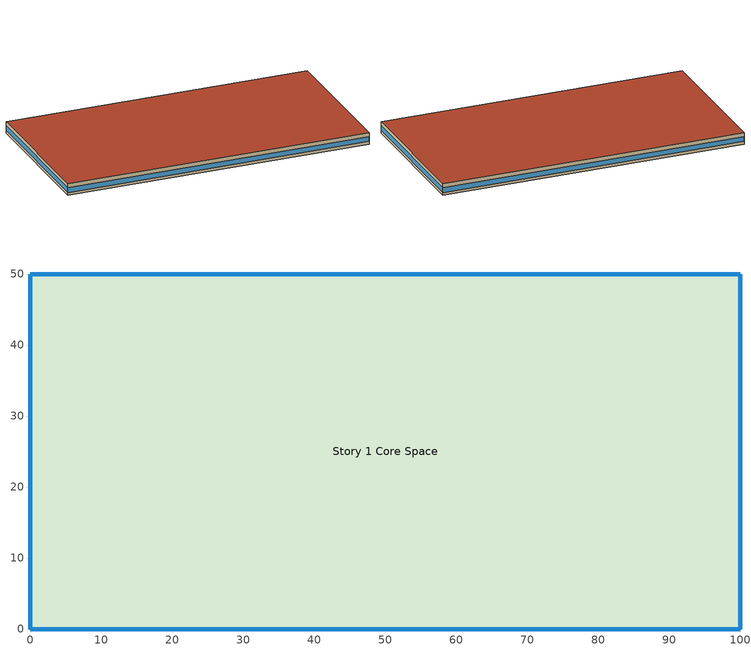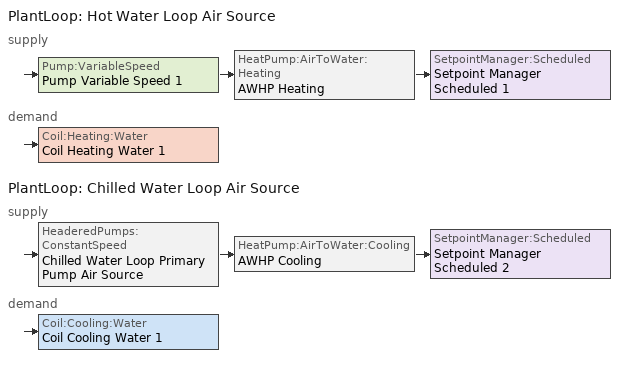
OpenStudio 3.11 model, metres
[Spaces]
Story 1 Core Space
 floor ground: 0,0 0,50 100,50 100,0 z0
 wall outside: 0,50 0,0 100,0 100,50 0,50 z0:4
 window: 0.03,0 99.97,0 / 100,0.03 100,49.97 / 99.97,50 0.03,50 / 0,49.97 0,0.03 z1:2.6
 roof outside: 100,0 100,50 0,50 0,0 z4
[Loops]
PlantLoop 'Hot Water Loop Air Source'
 supply: Pump:VariableSpeed 'Pump Variable Speed 1' > HeatPump:AirToWater:Heating 'AWHP Heating' > SetpointManager:Scheduled 'Setpoint Manager Scheduled 1'
 demand: Coil:Heating:Water 'Coil Heating Water 1'
PlantLoop 'Chilled Water Loop Air Source'
 supply: HeaderedPumps:ConstantSpeed 'Chilled Water Loop Primary Pump Air Source' > HeatPump:AirToWater:Cooling 'AWHP Cooling' > SetpointManager:Scheduled 'Setpoint Manager Scheduled 2'
 demand: Coil:Cooling:Water 'Coil Cooling Water 1'
[Building]
Building 1: Space Type=Baseline Model Space Type; Default Construction Set=ASHRAE_189.1-2009_ClimateZone 4-5 (mdoff)_ConstSet
[SizingPeriod:DesignDay] Barometric Pressure {Pa}=98934; Rain Indicator=No; Snow Indicator=No; Day of Month=21; Daylight Saving Time Indicator=No; Humidity Condition Type=Wetbulb; Dry-Bulb Temperature Range Modifier Type=DefaultMultipliers
Name | Maximum Dry-Bulb Temperature {C} | Daily Dry-Bulb Temperature Range {deltaC} | Wind Speed {m/s} | Wind Direction {deg} | Sky Clearness | Month | Day Type | Wetbulb or DewPoint at Maximum Dry-Bulb {C} | Solar Model Indicator | ASHRAE Clear Sky Optical Depth for Beam Irradiance | ASHRAE Clear Sky Optical Depth for Diffuse Irradiance
Chicago Ohare Intl Ap Ann Htg 99.6% Condns DB | -20 | 0 | 4.9 | 270 | 0 | 1 | WinterDesignDay | -20 | ASHRAEClearSky
Chicago Ohare Intl Ap Ann Clg .4% Condns DB=>MWB | 33.3 | 10.5 | 5.2 | 230 |  | 7 | SummerDesignDay | 23.7 | ASHRAETau | 0.455 | 2.05
[DefaultConstructionSet]
ASHRAE_189.1-2009_ClimateZone 4-5 (mdoff)_ConstSet: Default Exterior Surface Constructions=ASHRAE_189.1-2009_ClimateZone 4-5 (mdoff)_Exterior_DefSurfCons; Default Interior Surface Constructions=000_Interior_DefSurfCons; Default Ground Contact Surface Constructions=000_Ground_DefSurfCons; Default Exterior SubSurface Constructions=ASHRAE_189.1-2009_ClimateZone 4-5 (mdoff)_Exterior_DefSubCons; Default Interior SubSurface Constructions=000_Interior_DefSubCons; Interior Partition Construction=000_Interior Partition
[DefaultSurfaceConstructions]
Name | Floor Construction | Wall Construction | Roof Ceiling Construction
ASHRAE_189.1-2009_ClimateZone 4-5 (mdoff)_Exterior_DefSurfCons | 000_ExtSlabCarpet_4in_ClimateZone 1-8 | ASHRAE_189.1-2009_ExtWall_SteelFrame_ClimateZone 4-8 | ASHRAE_189.1-2009_ExtRoof_IEAD_ClimateZone 2-5
000_Interior_DefSurfCons | 000_Interior Floor | 000_Interior Wall | 000_Interior Ceiling
000_Ground_DefSurfCons | 000_ExtSlabCarpet_4in_ClimateZone 1-8 | 000_ExtSlabCarpet_4in_ClimateZone 1-8 | 000_ExtSlabCarpet_4in_ClimateZone 1-8
[DefaultSubSurfaceConstructions] Glass Door Construction=000_Exterior Window; Skylight Construction=000_Exterior Window; Tubular Daylight Dome Construction=000_Interior Window; Tubular Daylight Diffuser Construction=000_Interior Window
Name | Fixed Window Construction | Operable Window Construction | Door Construction
ASHRAE_189.1-2009_ClimateZone 4-5 (mdoff)_Exterior_DefSubCons | ASHRAE_189.1-2009_ExtWindow_ClimateZone 4-5 | ASHRAE_189.1-2009_ExtWindow_ClimateZone 4-5 | 000_Exterior Door
000_Interior_DefSubCons | 000_Interior Window | 000_Interior Window | 000_Interior Door
[Construction]
000_Interior Partition; 000_Interior Door: 000_G05 25mm wood
000_ExtSlabCarpet_4in_ClimateZone 1-8: MAT-CC05 4 HW CONCRETE, CP02 CARPET PAD
ASHRAE_189.1-2009_ExtWall_SteelFrame_ClimateZone 4-8: MAT-SHEATH, Wall Insulation [39], 1/2IN Gypsum
ASHRAE_189.1-2009_ExtRoof_IEAD_ClimateZone 2-5: Roof Membrane, Roof Insulation [21], Metal Decking
000_Interior Floor: 000_F16 Acoustic tile, 000_F05 Ceiling air space resistance, 000_M11 100mm lightweight concrete
000_Interior Wall: 000_G01a 19mm gypsum board, 000_F04 Wall air space resistance, 000_G01a 19mm gypsum board
000_Interior Ceiling: 000_M11 100mm lightweight concrete, 000_F05 Ceiling air space resistance, 000_F16 Acoustic tile
ASHRAE_189.1-2009_ExtWindow_ClimateZone 4-5: Theoretical Glass [207]
000_Exterior Door: 000_F08 Metal surface, 000_I01 25mm insulation board
000_Exterior Window: 000_Clear 3mm, 000_Air 13mm, 000_Clear 3mm
000_Interior Window: 000_Clear 3mm
[Material]
Name | Roughness | Thickness {m} | Conductivity {W/m-K} | Density {kg/m3} | Specific Heat {J/kg-K} | Thermal Absorptance | Solar Absorptance | Visible Absorptance
000_G05 25mm wood | MediumSmooth | 0.0254 | 0.15 | 608 | 1630
MAT-CC05 4 HW CONCRETE | Rough | 0.1016 | 1.311 | 2240 | 836.8 | 0.9 | 0.7 | 0.7
Wall Insulation [39] | MediumRough | 0.1184 | 0.045 | 265 | 836.8 | 0.9 | 0.7 | 0.7
1/2IN Gypsum | Smooth | 0.0127 | 0.16 | 784.9 | 830 | 0.9 | 0.92 | 0.92
Roof Membrane | VeryRough | 0.0095 | 0.16 | 1121.29 | 1460 | 0.9 | 0.7 | 0.7
Roof Insulation [21] | MediumRough | 0.2105 | 0.049 | 265 | 836.8 | 0.9 | 0.7 | 0.7
Metal Decking | MediumSmooth | 0.0015 | 45.006 | 7680 | 418.4 | 0.9 | 0.7 | 0.3
000_F16 Acoustic tile | MediumSmooth | 0.0191 | 0.06 | 368 | 590
000_M11 100mm lightweight concrete | MediumRough | 0.1016 | 0.53 | 1280 | 840
000_G01a 19mm gypsum board | MediumSmooth | 0.019 | 0.16 | 800 | 1090
000_F08 Metal surface | Smooth | 0.0008 | 45.28 | 7824 | 500
000_I01 25mm insulation board | MediumRough | 0.0254 | 0.03 | 43 | 1210
[Material:NoMass] Thermal Absorptance=0.9; Solar Absorptance=0.7
Name | Roughness | Thermal Resistance {m2-K/W} | Visible Absorptance
CP02 CARPET PAD | VeryRough | 0.2165 | 0.8
MAT-SHEATH | Rough | 0.3626 | 0.7
[Material:AirGap]
Name | Thermal Resistance {m2-K/W}
000_F05 Ceiling air space resistance | 0.18
000_F04 Wall air space resistance | 0.15
[WindowMaterial:Glazing] Optical Data Type=SpectralAverage; Thickness {m}=0.003; Infrared Transmittance at Normal Incidence=0
Name | Solar Transmittance at Normal Incidence | Front Side Solar Reflectance at Normal Incidence | Back Side Solar Reflectance at Normal Incidence | Visible Transmittance at Normal Incidence | Front Side Visible Reflectance at Normal Incidence | Back Side Visible Reflectance at Normal Incidence | Front Side Infrared Hemispherical Emissivity | Back Side Infrared Hemispherical Emissivity | Conductivity {W/m-K} | Dirt Correction Factor for Solar and Visible Transmittance | Solar Diffusing
Theoretical Glass [207] | 0.3311 | 0.6189 | 0.6189 | 0.44 | 0.51 | 0.51 | 0.9 | 0.9 | 0.0133 | 1 | No
000_Clear 3mm | 0.837 | 0.075 | 0.075 | 0.898 | 0.081 | 0.081 | 0.84 | 0.84 | 0.9
[WindowMaterial:Gas]
000_Air 13mm: Gas Type=Air; Thickness {m}=0.0127
[BuildingStory]
Story 1: Nominal Z Coordinate {m}=0; Nominal Floor to Floor Height {m}=4
[Space]
Story 1 Core Space: Building Story=Story 1; Thermal Zone=Story 1 Core Thermal Zone
[ThermalZone]
Story 1 Core Thermal Zone: Thermostat=Thermostat Setpoint Dual Setpoint 1; Use Ideal Air Loads=No
[Sizing:Zone]
Story 1 Core Thermal Zone: Zone Cooling Design Supply Air Temperature Input Method=SupplyAirTemperature; Zone Cooling Design Supply Air Temperature {C}=14; Zone Cooling Design Supply Air Temperature Difference {deltaC}=11.11; Zone Heating Design Supply Air Temperature Input Method=SupplyAirTemperature; Zone Heating Design Supply Air Temperature {C}=40; Zone Heating Design Supply Air Temperature Difference {deltaC}=11.11; Zone Cooling Design Supply Air Humidity Ratio {kg-H2O/kg-air}=0.0085; Zone Heating Design Supply Air Humidity Ratio {kg-H2O/kg-air}=0.008; Cooling Design Air Flow Method=DesignDay; Heating Design Air Flow Method=DesignDay; Account for Dedicated Outdoor Air System=No; Dedicated Outdoor Air System Control Strategy=NeutralSupplyAir; Dedicated Outdoor Air Low Setpoint Temperature for Design {C}=autosize; Dedicated Outdoor Air High Setpoint Temperature for Design {C}=autosize; Zone Load Sizing Method=Sensible Load Only No Latent Load; Zone Latent Cooling Design Supply Air Humidity Ratio Input Method=HumidityRatioDifference; Zone Cooling Design Supply Air Humidity Ratio Difference {kgWater/kgDryAir}=0.005; Zone Latent Heating Design Supply Air Humidity Ratio Input Method=HumidityRatioDifference; Zone Humidification Design Supply Air Humidity Ratio Difference {kgWater/kgDryAir}=0.005; Sizing Option=Coincident; Heating Coil Sizing Method=None; Maximum Heating Capacity To Cooling Load Sizing Ratio {W/W}=1
[Zone equipment]
Story 1 Core Thermal Zone: Zone HVAC Four Pipe Fan Coil 1
[ThermostatSetpoint:DualSetpoint]
Thermostat Setpoint Dual Setpoint 1: Heating Setpoint Temperature Schedule=Heating Sch; Cooling Setpoint Temperature Schedule=Cooling Sch
[SpaceType]
Baseline Model Space Type: Default Schedule Set=Baseline Model Schedule Set; Design Specification Outdoor Air Object=Baseline Model OA
[DefaultScheduleSet]
Baseline Model Schedule Set: Number of People Schedule=Baseline Model People Lights and Equipment Schedule; People Activity Level Schedule=Baseline Model People Activity Schedule; Lighting Schedule=Baseline Model People Lights and Equipment Schedule; Electric Equipment Schedule=Baseline Model People Lights and Equipment Schedule; Infiltration Schedule=Baseline Model Infiltration Schedule
[DesignSpecification:OutdoorAir]
Baseline Model OA: Outdoor Air Method=Sum; Outdoor Air Flow per Person {m3/s-person}=0.00943895
[SpaceInfiltration:DesignFlowRate]
Baseline Model Infiltration: Space or SpaceType=Baseline Model Space Type; Design Flow Rate Calculation Method=Flow/ExteriorArea; Flow per Exterior Surface Area {m3/s-m2}=0.0003048; Density Basis=Outdoor
[People:Definition]
Baseline Model People Definition: Number of People Calculation Method=People/Area; People per Space Floor Area {person/m2}=0.0538196; Fraction Radiant=0.3
[People]
Baseline Model People: People Definition=Baseline Model People Definition; Space or SpaceType=Baseline Model Space Type; Clothing Insulation Calculation Method=ClothingInsulationSchedule; Multiplier=1
[Lights:Definition]
Baseline Model Lights Definition: Design Level Calculation Method=Watts/Area; Watts per Space Floor Area {W/m2}=10.7639
[Lights]
Baseline Model Lights: Lights Definition=Baseline Model Lights Definition; Space or SpaceType=Baseline Model Space Type; Fraction Replaceable=1
[ElectricEquipment:Definition]
Baseline Model Electric Equipment Definition: Design Level Calculation Method=Watts/Area; Watts per Space Floor Area {W/m2}=10.7639
[ElectricEquipment]
Baseline Model Electric Equipment: Electric Equipment Definition=Baseline Model Electric Equipment Definition; Space or SpaceType=Baseline Model Space Type
[PlantLoop] Glycol Concentration=0; Plant Loop Volume {m3}=Autocalculate; Load Distribution Scheme=Optimal
Name | Minimum Loop Temperature {C} | Maximum Loop Temperature {C}
Hot Water Loop Air Source | 10
Chilled Water Loop Air Source | 1 | 98
[Sizing:Plant] Sizing Option=NonCoincident; Zone Timesteps in Averaging Window=1; Coincident Sizing Factor Mode=None
Name | Loop Type | Design Loop Exit Temperature {C} | Loop Design Temperature Difference {deltaC}
Hot Water Loop Air Source | Heating | 60 | 11.1111
Chilled Water Loop Air Source | Cooling | 6.66667 | 5.61111
[SetpointManager:Scheduled] Control Variable=Temperature
Name | Schedule
Setpoint Manager Scheduled 1 | Schedule Ruleset 1
Setpoint Manager Scheduled 2 | Schedule Ruleset 2
[Pump:VariableSpeed]
Pump Variable Speed 1: Rated Pump Head {Pa}=179344; Pump Control Type=Intermittent; Skin Loss Radiative Fraction=0.5; Design Power Sizing Method=PowerPerFlowPerPressure; Design Electric Power per Unit Flow Rate {W/(m3/s)}=348701.1; Design Shaft Power per Unit Flow Rate per Unit Head {W-s/m3-Pa}=1.28205; Design Minimum Flow Rate Fraction=0
[HeaderedPumps:ConstantSpeed]
Chilled Water Loop Primary Pump Air Source: Total Rated Flow Rate {m3/s}=autosize; Number of Pumps in Bank=2; Flow Sequencing Control Scheme=Sequential; Rated Pump Head {Pa}=44836; Rated Power Consumption {W}=autosize; Motor Efficiency=0.9; Fraction of Motor Inefficiencies to Fluid Stream=0; Pump Control Type=Intermittent; Skin Loss Radiative Fraction=0.1; Design Power Sizing Method=PowerPerFlowPerPressure; Design Electric Power per Unit Flow Rate {W/(m3/s)}=348701.1; Design Shaft Power per Unit Flow Rate per Unit Head {W-s/m3-Pa}=1.28205
[HeatPump:AirToWater]
AWHP: Operating Mode Control Method=Load; Operating Mode Control Option for Multiple Unit=SingleMode; Minimum Part Load Ratio=0; Maximum Outdoor Dry Bulb Temperature For Defrost Operation=10; Heat Pump Defrost Control=Timed; Heat Pump Defrost Time Period Fraction=0.2; Resistive Defrost Heater Capacity {W}=100; Heat Pump Multiplier=2; Control Type=FixedSpeed; Crankcase Heater Capacity {W}=100; Crankcase Heater Capacity Function of Temperature Curve=CrankCaseHeaterPowerCurve; Maximum Ambient Temperature for Crankcase Heater Operation {C}=5; Heating Operation Mode=AWHP Heating; Cooling Operation Mode=AWHP Cooling
[HeatPump:AirToWater:Heating]
AWHP Heating: Availability Schedule=Always On Discrete; Rated Inlet Air Temperature {C}=20; Rated Air Flow Rate {m3/s}=autosize; Rated Leaving Water Temperature {C}=50; Rated Water Flow Rate {m3/s}=autosize; Minimum Outdoor Air Temperature {C}=-20; Maximum Outdoor Air Temperature {C}=25; Minimum Leaving Water Temperature Curve=MinHeatingSWTvsOAT; Maximum Leaving Water Temperature Curve=MaxHeatingSWTvsOAT; Sizing Factor=1
[HeatPump:AirToWater:Heating:SpeedData] Heating Energy Input Ratio Function of PLR Curve=EIRCurveFuncPLR_Constant
Name | Rated Heating Capacity {W} | Rated COP for Heating {W/W} | Normalized Heating Capacity Function of Temperature Curve | Heating Energy Input Ratio Function of Temperature Curve
AWHP Heating Low Speed | 20000 | 3.49 | CapCurveFuncTempHT | EIRCurveFuncTempHT
AWHP Heating High Speed | 40000 | 3.51 | CapCurveFuncTempHT2 | EIRCurveFuncTempHT2
[HeatPump:AirToWater:Cooling]
AWHP Cooling: Availability Schedule=Always On Discrete; Rated Inlet Air Temperature {C}=25; Rated Air Flow Rate {m3/s}=20; Rated Leaving Water Temperature {C}=22; Rated Water Flow Rate {m3/s}=autosize; Minimum Outdoor Air Temperature {C}=18; Maximum Outdoor Air Temperature {C}=40; Minimum Leaving Water Temperature Curve=MinCoolingSWTvsOAT; Maximum Leaving Water Temperature Curve=MaxCoolingSWTvsOAT; Sizing Factor=0.9
[HeatPump:AirToWater:Cooling:SpeedData] Rated COP for Cooling {W/W}=3.5; Cooling Energy Input Ratio Function of PLR Curve=EIRCurveFuncPLR_Constant
Name | Rated Cooling Capacity {W} | Normalized Cooling Capacity Function of Temperature Curve | Cooling Energy Input Ratio Function of Temperature Curve
AWHP Cooling Low Speed | 200000 | CapCurveFuncTempCL | EIRCurveFuncTempCL
AWHP Cooling High Speed | 400000 | CapCurveFuncTempCL2 | EIRCurveFuncTempCL2
[Fan:OnOff]
Fan On Off 1: Availability Schedule=Always On Discrete; Fan Total Efficiency=0.6; Pressure Rise {Pa}=300; Maximum Flow Rate {m3/s}=autosize; Motor Efficiency=0.8; Motor In Airstream Fraction=1; Fan Power Ratio Function of Speed Ratio Curve=Fan On Off Power Curve; Fan Efficiency Ratio Function of Speed Ratio Curve=Fan On Off Efficiency Curve
[Coil:Heating:Water]
Coil Heating Water 1: Availability Schedule=Always On Discrete
[Controller:WaterCoil]
Name | Water Coil | Action
Controller Water Coil 1 | Coil Heating Water 1 | Normal
Controller Water Coil 2 | Coil Cooling Water 1 | Reverse
[Coil:Cooling:Water]
Coil Cooling Water 1: Availability Schedule=Always On Discrete
[ZoneHVAC:FourPipeFanCoil]
Zone HVAC Four Pipe Fan Coil 1: Availability Schedule=Always On Discrete; Capacity Control Method=CyclingFan; Maximum Supply Air Flow Rate {m3/s}=autosize; Maximum Outdoor Air Flow Rate {m3/s}=autosize; Supply Air Fan=Fan On Off 1; Cooling Coil=Coil Cooling Water 1; Maximum Cold Water Flow Rate {m3/s}=autosize; Heating Coil=Coil Heating Water 1; Maximum Hot Water Flow Rate {m3/s}=autosize; Minimum Supply Air Temperature in Cooling Mode {C}=autosize; Maximum Supply Air Temperature in Heating Mode {C}=autosize
[Schedule:Ruleset]
Name | Default Day Schedule | Summer Design Day Schedule | Winter Design Day Schedule
Cooling Sch | Cooling Sch Default
Heating Sch | Heating Sch Default
Baseline Model Infiltration Schedule | Baseline Model Infiltration Schedule Schedule All Days | Baseline Model Infiltration Schedule Summer Design Day | Baseline Model Infiltration Schedule Winter Design Day
Baseline Model People Lights and Equipment Schedule | Baseline Model People Lights and Equipment Schedule Schedule Week Day | Baseline Model People Lights and Equipment Schedule Summer Design Day | Baseline Model People Lights and Equipment Schedule Winter Design Day
Baseline Model People Activity Schedule | Baseline Model People Activity Schedule Default
Schedule Ruleset 1 | Schedule Day 1
Schedule Ruleset 2 | Schedule Day 6
[Schedule:Day]
Cooling Sch Default: 24, 0, 28
Heating Sch Default: 24, 0, 24
Baseline Model Infiltration Schedule Schedule All Days: 6, 0, 1, 22, 0, 0.25, 24, 0, 1
Baseline Model Infiltration Schedule Winter Design Day; Baseline Model Infiltration Schedule Summer Design Day; Baseline Model People Lights and Equipment Schedule Summer Design Day: 24, 0, 1
Baseline Model People Lights and Equipment Schedule Schedule Week Day: 6, 0, 0, 7, 0, 0.1, 8, 0, 0.2, 12, 0, 0.95, 13, 0, 0.5, 17, 0, 0.95, 18, 0, 0.7, 20, 0, 0.4, 22, 0, 0.1, 24, 0, 0.05
Baseline Model People Lights and Equipment Schedule Winter Design Day; Baseline Model People Lights and Equipment Schedule Schedule Sunday: 24, 0, 0
Baseline Model People Lights and Equipment Schedule Saturday: 6, 0, 0, 8, 0, 0.1, 14, 0, 0.5, 17, 0, 0.1, 24, 0, 0
Baseline Model People Activity Schedule Default: 24, 0, 120
Schedule Day 1: 24, 0, 60
Schedule Day 6: 24, 0, 6.66667
[Schedule:Rule] Schedule Ruleset=Baseline Model People Lights and Equipment Schedule
Name | Rule Order | Day Schedule | Apply Saturday | Apply Sunday
Baseline Model People Lights and Equipment Schedule Saturday Rule | 1 | Baseline Model People Lights and Equipment Schedule Saturday | Yes
Baseline Model People Lights and Equipment Schedule Sunday Rule | 0 | Baseline Model People Lights and Equipment Schedule Schedule Sunday |  | Yes
[Curve:Quadratic] Coefficient3 x**2=0
Name | Coefficient1 Constant | Coefficient2 x | Minimum Value of x | Maximum Value of x | Minimum Curve Output | Maximum Curve Output | Input Unit Type for X | Output Unit Type
CrankCaseHeaterPowerCurve | 1 | 0.01 | -30 | 30
MinHeatingSWTvsOAT | 0 | 1 | -17.7778 | 35 | 20 | 35 | Temperature | Temperature
MaxHeatingSWTvsOAT | 100 | 0.85 | -17.7778 | 35 | 20 | 150
EIRCurveFuncPLR_Constant | 1 | 0 | 0 | 1
MinCoolingSWTvsOAT | -100 | 0 | -17.7778 | 35 | -100 | 35 | Temperature | Temperature
MaxCoolingSWTvsOAT | 53.1667 | 0.85 | -17.7778 | 35 | 20 | 60 | Temperature | Temperature
[Schedule:Constant]
Always On Discrete: Value=1
[Curve:Biquadratic] Input Unit Type for X=Temperature; Input Unit Type for Y=Temperature; Output Unit Type=Dimensionless
Name | Coefficient1 Constant | Coefficient2 x | Coefficient3 x**2 | Coefficient4 y | Coefficient5 y**2 | Coefficient6 x*y | Minimum Value of x | Maximum Value of x | Minimum Value of y | Maximum Value of y | Minimum Curve Output | Maximum Curve Output
CapCurveFuncTempHT | 0.899 | -0.00045 | 0.00021 | 0.0185 | -0.0108 | 0.000617 | 30 | 50 | -7 | 20 | 0.5 | 1.3
EIRCurveFuncTempHT; EIRCurveFuncTempHT2 | 1.055 | 0.00035 | -0.00027 | -0.0108 | 0.0145 | -0.00023 | 30 | 50 | -7 | 20 | 0.7 | 1.5
CapCurveFuncTempHT2 | 0.885 | -0.0004 | 0.00019 | 0.0202 | -0.0096 | 0.00058 | 30 | 50 | -7 | 20 | 0.5 | 1.3
CapCurveFuncTempCL | 0.9 | -0.00038 | -0.00042 | -0.0102 | 0.0225 | -0.00021 | 5 | 15 | 15 | 45 | 0.7 | 1.3
EIRCurveFuncTempCL | 0.98 | 0.00021 | 0.00019 | 0.0068 | -0.0085 | 0.000158 | 5 | 15 | 15 | 45 | 0.7 | 1.3
CapCurveFuncTempCL2 | 0.91 | -0.00034 | -0.0004 | -0.0096 | 0.0208 | -0.000205 | 5 | 15 | 15 | 45 | 0.7 | 1.3
EIRCurveFuncTempCL2 | 0.99 | 0.00019 | 0.00017 | 0.0075 | -0.0078 | 0.000165 | 5 | 15 | 15 | 45 | 0.7 | 1.3
[Curve:Exponent]
Fan On Off Power Curve: Coefficient1 Constant=1; Coefficient2 Constant=0; Coefficient3 Constant=0; Minimum Value of x=0; Maximum Value of x=1
[Curve:Cubic]
Fan On Off Efficiency Curve: Coefficient1 Constant=1; Coefficient2 x=0; Coefficient3 x**2=0; Coefficient4 x**3=0; Minimum Value of x=0; Maximum Value of x=1
